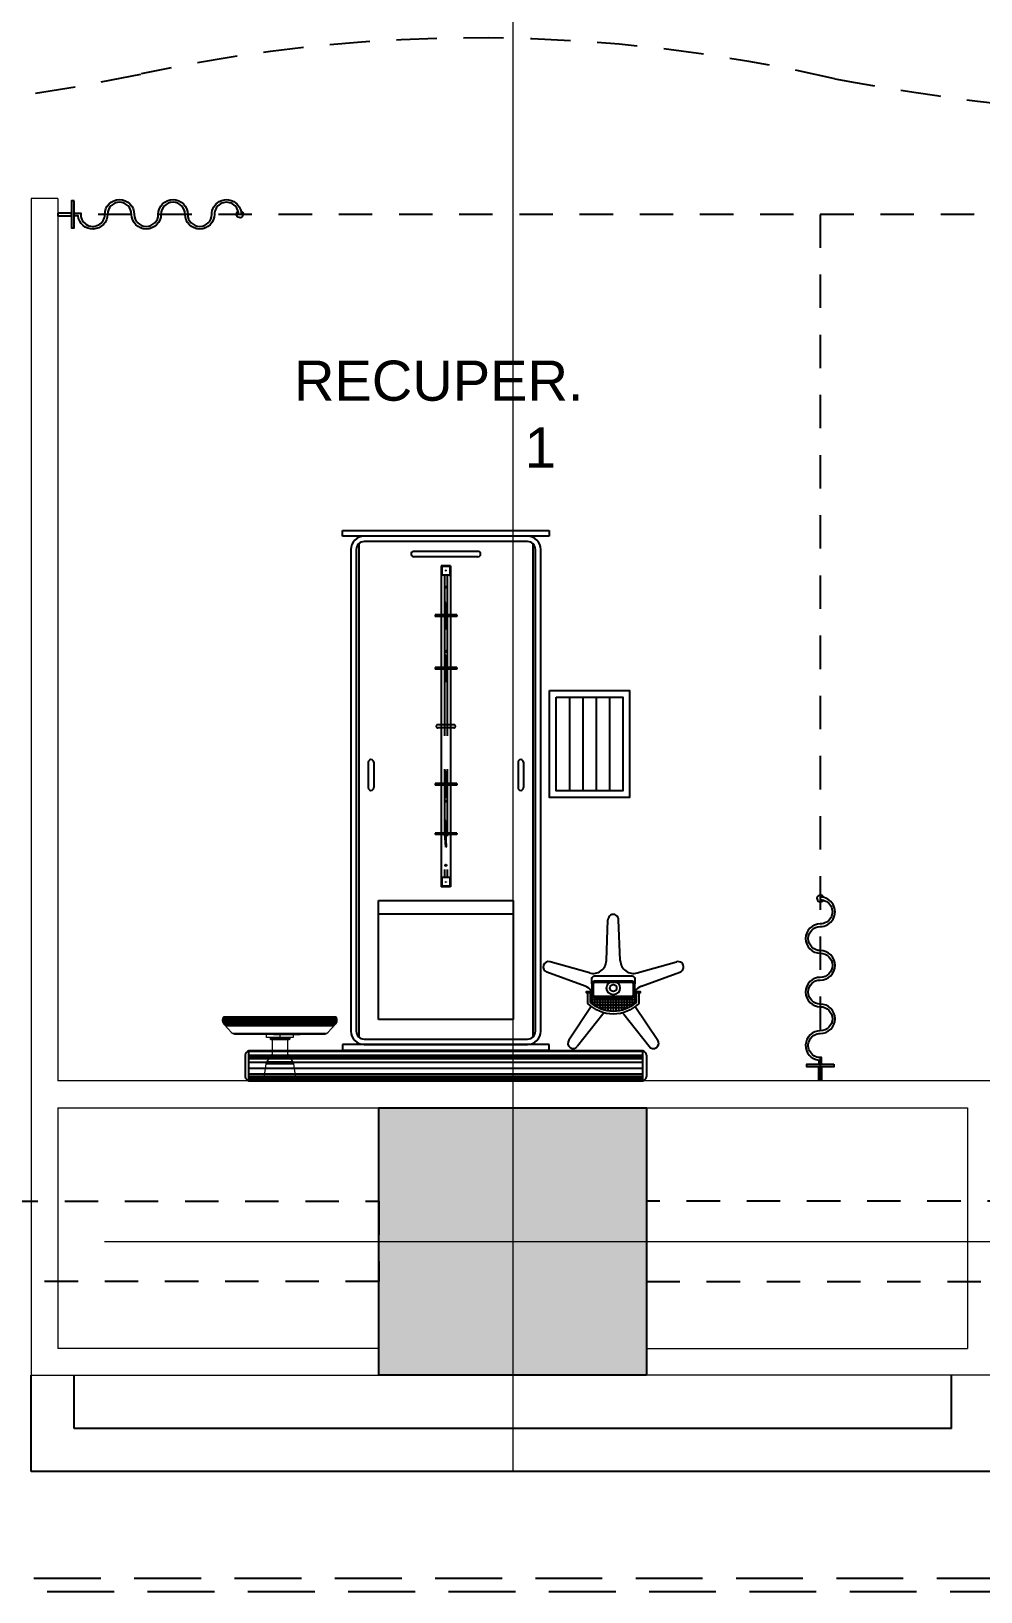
# Model space of a CAD drawing. Header units: metres. Extents: x -22 to 564, y 0 to 143.
# Drawn here: x 138.18 to 141.73, y 32.72 to 38.55 of the extents above; entities that cross this region are included whole.
import ezdxf
from ezdxf.enums import TextEntityAlignment as Align

# ---------------------------------------------------------------- set-up
doc = ezdxf.new("R2010")
doc.units = ezdxf.units.M
for name, pattern in [('EJES630', [6.3, 5.5, -0.4, 0, -0.4]), ('XREF 1N NEURO-ONCOLOGIA$0$CONJUNTO TLAHUAC$0$HIDDEN2', [0.1875, 0.125, -0.0625]), ('XREF 1N NEURO-ONCOLOGIA$0$DASHED2', [0.375, 0.25, -0.125]), ('XREF 1N NEURO-ONCOLOGIA$0$HIDDE150', [0.24, 0.15, -0.09]), ('XREF 1N NEURO-ONCOLOGIA$0$HIDDEN2', [0.1875, 0.125, -0.0625])]:
    doc.linetypes.add(name, pattern=pattern)
doc.layers.add('EJES', color=11, linetype='EJES630', lineweight=0)
doc.layers.add('XREF 1N NEURO-ONCOLOGIA$0$MUROS DE TABLAROCA', color=150, linetype='Continuous', lineweight=13)
for name, color, linetype in [('TEXTO', 7, 'Continuous'), ('XREF 1N NEURO-ONCOLOGIA$0$-CG-M-WALL', 7, 'Continuous'), ('XREF 1N NEURO-ONCOLOGIA$0$COLUMNAS', 6, 'Continuous'), ('XREF 1N NEURO-ONCOLOGIA$0$CONTRAVENTEOS', 6, 'XREF 1N NEURO-ONCOLOGIA$0$HIDDEN2'), ('XREF 1N NEURO-ONCOLOGIA$0$CORTINAS', 8, 'Continuous'), ('XREF 1N NEURO-ONCOLOGIA$0$LAMINA MULTIPERFORADA', 9, 'Continuous'), ('XREF 1N NEURO-ONCOLOGIA$0$MOB', 161, 'Continuous'), ('XREF 1N NEURO-ONCOLOGIA$0$MOBILIARIO', 161, 'Continuous'), ('XREF 1N NEURO-ONCOLOGIA$0$NOVIDESA', 11, 'Continuous'), ('XREF 1N NEURO-ONCOLOGIA$0$PLAFONES', 20, 'XREF 1N NEURO-ONCOLOGIA$0$HIDDE150'), ('XREF 1N NEURO-ONCOLOGIA$0$PROYECCIÓN', 8, 'XREF 1N NEURO-ONCOLOGIA$0$CONJUNTO TLAHUAC$0$HIDDEN2'), ('XREF 1N NEURO-ONCOLOGIA$0$TEX-MOB', 4, 'Continuous')]:
    doc.layers.add(name, color=color, linetype=linetype)
doc.styles.add('100 LOCALES 25', font='arial.ttf', dxfattribs={"height": 0.25})
doc.styles.add('XREF 1N NEURO-ONCOLOGIA$0$HANDLET', font='romans.shx')

# ---------------------------------------------------------------- blocks, each defined once
blk = doc.blocks.new('XREF 1N NEURO-ONCOLOGIA$0$C-1')
at = {"layer": 'XREF 1N NEURO-ONCOLOGIA$0$-CG-M-WALL', "true_color": 0x636466}
h = blk.add_hatch(color=251, dxfattribs=at)
h.dxf.hatch_style = 1
h.paths.add_polyline_path([(-0.5, -0.5), (-0.5, 0.5), (0.5, 0.5), (0.5, -0.5)])
blk.add_lwpolyline([(-0.5, -0.5), (-0.5, 0.5), (0.5, 0.5), (0.5, -0.5)], close=True)
blk = doc.blocks.new('XREF 1N NEURO-ONCOLOGIA$0$XR-00$0$PERS')
at = {"layer": 'XREF 1N NEURO-ONCOLOGIA$0$MOBILIARIO'}
blk.add_line((0, 0.685), (0, 0.675), dxfattribs=at)
for points in [[(0, 0.485, -1), (0, 0.575, 1.000559), (0, 0.685), (0, 0.675, -1.000559), (0, 0.585, 1), (0, 0.475)], [(0, 0.475, -1), (0, 0.385, 1), (0, 0.275)], [(0, 0.285, -1), (0, 0.375, 1), (0, 0.485)], [(0, 0.275, -1), (0, 0.185, 0.955488), (-0.005, 0.0752), (-0.005, 0.06), (0.005, 0.06), (0.005, 0.0853, -1.05728), (0, 0.175, 1), (0, 0.285)]]:
    blk.add_lwpolyline(points, format="xyb", dxfattribs=at)
for points in [[(0.05, 0.06), (0.05, 0.05), (-0.05, 0.05), (-0.05, 0.06)], [(0.005, 0), (-0.005, 0), (-0.005, 0.05), (0.005, 0.05)]]:
    blk.add_lwpolyline(points, close=True, dxfattribs=at)
blk.add_arc((0, 0.68), 0.0127, 16.65222, 329.97566, dxfattribs=at)
blk = doc.blocks.new('XREF 1N NEURO-ONCOLOGIA$0$XR-02$0$513.191.0159')
at = {"layer": 'XREF 1N NEURO-ONCOLOGIA$0$MOBILIARIO'}
for p, q in [((-0.9711, -0.7416), (-0.9711, 0.0316)), ((-0.9711, 0.0316), (-0.95, 0.0316)), ((-0.95, 0.0316), (-0.95, -0.7416)), ((0.9, 0), (-0.9, 0)), ((0.9711, 0.0316), (0.95, 0.0316)), ((0.95, 0.0316), (0.95, -0.7416)), ((0.9711, -0.7416), (0.9711, 0.0316)), ((-0.95, -0.05), (-0.95, -0.66)), ((-0.93, -0.05), (-0.93, -0.66)), ((-0.9224, -0.03), (0.9224, -0.03)), ((0.9, -0.02), (-0.9, -0.02)), ((0.93, -0.66), (0.93, -0.05)), ((0.95, -0.66), (0.95, -0.05)), ((-0.1049, -0.0652), (-0.01, -0.0652)), ((-0.1049, -0.0852), (-0.01, -0.0852)), ((0.4115, -0.1037), (0.8566, -0.1037)), ((0.4115, -0.6063), (0.4115, -0.1037)), ((0.4624, -0.1037), (0.4624, -0.6063)), ((0.8566, -0.1037), (0.8566, -0.6063)), ((-0.8934, -0.2349), (-0.8934, -0.4751)), ((-0.8734, -0.2349), (-0.8734, -0.4751)), ((-0.1049, -0.6248), (-0.01, -0.6248)), ((0.8566, -0.6063), (0.4115, -0.6063)), ((-0.9224, -0.68), (0.9224, -0.68)), ((-0.9, -0.69), (0.9, -0.69)), ((-0.1049, -0.6448), (-0.01, -0.6448)), ((-0.95, -0.7416), (-0.9711, -0.7416)), ((-0.9, -0.71), (0.9, -0.71)), ((0.95, -0.7416), (0.9711, -0.7416))]:
    blk.add_line(p, q, dxfattribs=at)
for centre, radius, start, end in [((-0.9, -0.05), 0.05, 90, 180), ((0.9, -0.05), 0.05, 0, 90), ((-0.9, -0.05), 0.03, 90, 180), ((0.9, -0.05), 0.03, 360, 90), ((-0.1049, -0.0752), 0.01, 90, 270), ((-0.01, -0.0752), 0.01, 270, 90), ((-0.8834, -0.2349), 0.01, 0, 180), ((-0.8834, -0.4751), 0.01, 180, 0), ((-0.1049, -0.6348), 0.01, 90, 270), ((-0.01, -0.6348), 0.01, 270, 90), ((-0.9, -0.66), 0.05, 180, 270), ((-0.9, -0.66), 0.03, 180, 270), ((0.9, -0.66), 0.05, 270, 0), ((0.9, -0.66), 0.03, 270, 0)]:
    blk.add_arc(centre, radius, start, end, dxfattribs=at)
blk = doc.blocks.new('XREF 1N NEURO-ONCOLOGIA$0$CONSOLA 150')
for p, q in [((0.7364, 0), (-0.7364, 0)), ((-0.7364, 0), (-0.7364, -0.1131)), ((0.7364, 0), (0.7364, -0.1131)), ((-0.75, -0.0967), (-0.75, -0.0164)), ((0.7364, -0.0078), (-0.7364, -0.0078)), ((0.7364, -0.0121), (-0.7364, -0.0121)), ((0.75, -0.0967), (0.75, -0.0164)), ((0.7364, -0.0967), (-0.7364, -0.0967)), ((0.7364, -0.1114), (-0.7364, -0.1114)), ((-0.7364, -0.1131), (0.7364, -0.1131))]:
    blk.add_line(p, q)
at = {"color": 250}
blk.add_line((0.7364, -0.0128), (-0.7364, -0.0128), dxfattribs=at)
at = {"color": 251}
for p, q in [((0.7364, -0.0141), (-0.7364, -0.0141)), ((0.7364, -0.0184), (-0.7364, -0.0184)), ((0.7364, -0.0265), (-0.7364, -0.0265)), ((0.7364, -0.0475), (-0.7364, -0.0475)), ((0.7364, -0.0701), (-0.7364, -0.0701)), ((0.7364, -0.0836), (-0.7364, -0.0836)), ((0.7364, -0.0913), (-0.7364, -0.0913)), ((0.7364, -0.0944), (-0.7364, -0.0944)), ((0.7364, -0.096), (-0.7364, -0.096))]:
    blk.add_line(p, q, dxfattribs=at)
for centre, start, end in [((-0.7295, -0.0196), 109.53298, 171.24768), ((0.7295, -0.0196), 8.75232, 70.46702), ((-0.7295, -0.0935), 188.75232, 250.46702), ((0.7295, -0.0935), 289.53298, 351.24768)]:
    blk.add_arc(centre, 0.0207, start, end)
blk = doc.blocks.new('XREF 1N NEURO-ONCOLOGIA$0$A$C4ea28420')
for p, q in [((-0.1273, 0.1342), (-0.2111, 0.2597)), ((-0.0843, 0.1634), (-0.1788, 0.2832)), ((-0.0058, 0.1634), (0.0886, 0.2832)), ((0.0371, 0.1342), (0.121, 0.2597)), ((-0.1301, 0.1195), (0.0399, 0.1195)), ((-0.1251, 0.0902), (-0.1251, 0.1239)), ((-0.1177, 0.1295), (0.0276, 0.1295)), ((-0.1151, 0.1002), (-0.1151, 0.1313)), ((-0.1051, 0.1002), (-0.1051, 0.1374)), ((-0.101, 0.1395), (0.0109, 0.1395)), ((-0.0951, 0.1002), (-0.0951, 0.1423)), ((-0.0851, 0.1002), (-0.0851, 0.1461)), ((-0.0751, 0.1002), (-0.0751, 0.149)), ((-0.0651, 0.1002), (-0.0651, 0.1511)), ((-0.0551, 0.1002), (-0.0551, 0.1523)), ((-0.0451, 0.1002), (-0.0451, 0.1527)), ((-0.0351, 0.1002), (-0.0351, 0.1523)), ((-0.0251, 0.1002), (-0.0251, 0.1511)), ((-0.0151, 0.1002), (-0.0151, 0.149)), ((-0.0051, 0.1002), (-0.0051, 0.1461)), ((0.0049, 0.1002), (0.0049, 0.1423)), ((0.0149, 0.1002), (0.0149, 0.1374)), ((0.0249, 0.1002), (0.0249, 0.1313)), ((0.0349, 0.0902), (0.0349, 0.1239)), ((-0.1401, 0.0827), (-0.1451, 0.0827)), ((-0.1301, 0.1095), (0.0399, 0.1095)), ((-0.1301, 0.0995), (-0.1187, 0.0995)), ((0.0286, 0.0995), (0.0399, 0.0995)), ((-0.1506, 0.0582), (-0.2938, 0.0054)), ((-0.1346, 0.0088), (-0.2814, -0.0326)), ((0.0444, 0.0088), (0.1913, -0.0326)), ((0.0605, 0.0582), (0.2036, 0.0054)), ((-0.071, -0.0374), (-0.0651, -0.1898)), ((-0.0191, -0.0374), (-0.0251, -0.1898))]:
    blk.add_line(p, q)
for points in [[(-0.1401, 0.0827), (-0.1401, 0.1227, -0.421053), (0.0499, 0.1227), (0.0499, 0.0827)], [(-0.1301, 0.0827), (-0.1301, 0.1195, -0.390365), (0.0399, 0.1195), (0.0399, 0.0827)], [(0.0349, 0.0502), (0.0349, 0.0302, -0.414214), (0.0249, 0.0202), (-0.1151, 0.0202, -0.414214), (-0.1251, 0.0302), (-0.1251, 0.0502)]]:
    blk.add_lwpolyline(points, format="xyb")
for points in [[(-0.1251, 0.0777), (-0.1451, 0.0777), (-0.1451, 0.0827), (-0.1251, 0.0827)], [(0.0349, 0.0827), (0.0549, 0.0827), (0.0549, 0.0777), (0.0349, 0.0777)]]:
    blk.add_lwpolyline(points)
for points in [[(0.0249, 0.1002), (-0.1151, 0.1002, 0.414214), (-0.1251, 0.0902), (-0.1251, 0.0502, 0.414214), (-0.1151, 0.0402), (0.0249, 0.0402, 0.414214), (0.0349, 0.0502), (0.0349, 0.0902, 0.414214)], [(0.0249, 0.0952), (-0.1151, 0.0952, 0.414214), (-0.1201, 0.0902), (-0.1201, 0.0502, 0.414214), (-0.1151, 0.0452), (0.0249, 0.0452, 0.414214), (0.0299, 0.0502), (0.0299, 0.0902, 0.414214)]]:
    blk.add_lwpolyline(points, format="xyb", close=True)
for radius in [0.025, 0.0125]:
    blk.add_circle((-0.0451, 0.0652), radius)
for centre, radius, start, end in [((-0.195, 0.2715), 0.02, 36, 216), ((0.1048, 0.2715), 0.02, 324, 144), ((-0.0451, 0.1944), 0.05, 218.24574, 226.45386), ((-0.0451, 0.1944), 0.05, 313.54614, 321.75426), ((-0.1679, 0.1051), 0.05, 290.24574, 326.73751), ((0.0778, 0.1051), 0.05, 213.26249, 249.75426), ((-0.2876, -0.0136), 0.02, 108, 288), ((-0.121, -0.0393), 0.05, 2.24574, 105.75426), ((0.0309, -0.0393), 0.05, 74.24574, 177.75426), ((0.1974, -0.0136), 0.02, 252, 72), ((-0.0451, -0.1898), 0.02, 180, 0)]:
    blk.add_arc(centre, radius, start, end)
blk = doc.blocks.new('XREF 1N NEURO-ONCOLOGIA$0$31230244')
for p, q in [((0.025, -0.075), (0.375, -0.075)), ((0.025, -0.125), (0.375, -0.125)), ((0.025, -0.175), (0.375, -0.175)), ((0.025, -0.225), (0.375, -0.225))]:
    blk.add_line(p, q)
for points in [[(0, -0.3), (0, 0), (0.4, 0), (0.4, -0.3)], [(0.025, -0.275), (0.025, -0.025), (0.375, -0.025), (0.375, -0.275)]]:
    blk.add_lwpolyline(points, close=True)
blk = doc.blocks.new('XREF 1N NEURO-ONCOLOGIA$0$A$Cf520a948')
at = {"layer": 'XREF 1N NEURO-ONCOLOGIA$0$MOBILIARIO', "rotation": 179.9999999911152}
blk.add_blockref('XREF 1N NEURO-ONCOLOGIA$0$31230244', (0.2, -0.275), dxfattribs=at)
blk = doc.blocks.new('XREF 1N NEURO-ONCOLOGIA$0$A$C5688a87d')
at = {"lineweight": 13}
for points in [[(-0.2298, -0.2157), (-0.2308, -0.2146), (-0.234, -0.2146), (-0.2351, -0.2136), (-0.2382, -0.2136), (-0.2382, -0.2125), (-0.2393, -0.2125), (-0.2393, 0.2086), (-0.2372, 0.2086), (-0.2372, 0.2097), (-0.2351, 0.2097), (-0.234, 0.2108), (-0.2298, 0.2108), (-0.2203, 0.2108), (-0.2192, 0.2097), (-0.2171, 0.2097), (-0.216, 0.2086), (-0.215, 0.2086), (-0.2139, 0.2076), (-0.2128, 0.2076), (-0.2128, 0.2065), (-0.2118, 0.2065), (-0.2107, 0.2055), (-0.1811, 0.178), (-0.18, 0.178), (-0.18, 0.1769), (-0.179, 0.1769), (-0.179, 0.1758), (-0.1779, 0.1758), (-0.1779, 0.1748), (-0.1769, 0.1737), (-0.1769, 0.1727), (-0.1758, 0.1727), (-0.1758, 0.1706), (-0.1748, 0.1706), (-0.1748, 0.1674), (-0.1737, 0.1663), (-0.1737, -0.1702), (-0.1748, -0.1712), (-0.1748, -0.1744), (-0.1758, -0.1744), (-0.1758, -0.1765), (-0.1769, -0.1765), (-0.1769, -0.1776), (-0.1779, -0.1787), (-0.1779, -0.1797), (-0.179, -0.1797), (-0.179, -0.1808), (-0.18, -0.1808), (-0.18, -0.1818), (-0.1811, -0.1818), (-0.2107, -0.2093), (-0.2118, -0.2104), (-0.2128, -0.2104), (-0.2128, -0.2115), (-0.2139, -0.2115), (-0.215, -0.2125), (-0.216, -0.2125), (-0.2171, -0.2136), (-0.2181, -0.2136), (-0.2192, -0.2146), (-0.2224, -0.2146), (-0.2234, -0.2157)], [(-0.1631, -0.0369), (-0.1631, 0.0351), (-0.1557, 0.0351), (-0.1557, 0.034), (-0.1546, 0.034), (-0.1546, 0.033), (-0.1536, 0.033), (-0.1536, -0.0347), (-0.1546, -0.0358), (-0.1546, -0.0369)]]:
    blk.add_lwpolyline(points, close=True, dxfattribs=at)
at = {"lineweight": 0}
for points in [[(-0.2393, -0.2125), (-0.2393, 0.2086)], [(-0.2382, -0.2125), (-0.2382, 0.2086)], [(-0.2372, -0.2136), (-0.2372, 0.2097)], [(-0.2372, -0.2136), (-0.2372, 0.2097)], [(-0.2361, -0.2136), (-0.2361, 0.2097)], [(-0.2361, -0.2136), (-0.2361, 0.2097)], [(-0.2351, -0.2136), (-0.2351, 0.2097)], [(-0.234, -0.2146), (-0.234, 0.2108)], [(-0.234, -0.2146), (-0.234, 0.2108)], [(-0.233, -0.2146), (-0.233, 0.2108)], [(-0.233, -0.2146), (-0.233, 0.2108)], [(-0.2319, -0.2146), (-0.2319, 0.2108)], [(-0.2319, -0.2146), (-0.2319, 0.2108)], [(-0.2308, -0.2146), (-0.2308, 0.2108)], [(-0.2308, -0.2146), (-0.2308, 0.2108)], [(-0.2287, -0.2157), (-0.2287, 0.2108)], [(-0.2255, -0.2157), (-0.2255, 0.2108)], [(-0.2245, -0.2157), (-0.2245, 0.2108)], [(-0.2234, -0.2157), (-0.2234, 0.2108)], [(-0.2213, -0.2146), (-0.2213, 0.2108)], [(-0.2213, -0.2146), (-0.2213, 0.2108)], [(-0.2203, -0.2146), (-0.2203, 0.2108)], [(-0.2181, -0.2136), (-0.2181, 0.2097)], [(-0.2171, -0.2136), (-0.2171, 0.2097)], [(-0.215, -0.2125), (-0.215, 0.2086)], [(-0.2107, -0.2093), (-0.2107, 0.2055)], [(-0.1769, -0.1776), (-0.1769, 0.1737)], [(-0.1578, -0.0369), (-0.1578, 0.0351)], [(-0.1568, -0.0369), (-0.1568, 0.0351)], [(-0.1568, -0.0369), (-0.1568, 0.0351)], [(-0.1546, -0.0358), (-0.1546, 0.033)], [(-0.0721, -0.0496), (-0.0721, 0.0467)], [(-0.07, -0.0506), (-0.07, 0.0478)], [(-0.0689, -0.0517), (-0.0689, 0.0489)], [(-0.0689, -0.0517), (-0.0689, 0.0489)], [(-0.0679, -0.0517), (-0.0679, 0.0489)], [(-0.0636, -0.0527), (-0.0636, 0.0499)]]:
    blk.add_lwpolyline(points, close=True, dxfattribs=at)
at = {"lineweight": 13}
for points in [[(-0.2298, -0.2157), (-0.2298, 0.2108)], [(-0.2054, 0.2012), (-0.2054, -0.203)], [(-0.1737, -0.0252), (-0.1737, 0.0743)], [(-0.1737, 0.0478), (-0.1631, 0.0478), (-0.1631, -0.0517), (-0.1737, -0.0517)], [(-0.1536, 0.0266), (-0.0943, 0.0266), (-0.0943, -0.0294), (-0.1536, -0.0294)], [(-0.1007, 0.0266), (-0.0732, 0.0457), (-0.0721, 0.0467), (-0.071, 0.0467), (-0.0689, 0.0489), (-0.0658, 0.0489), (-0.0658, 0.0499), (-0.0636, 0.0499), (-0.0118, 0.0573)], [(-0.1737, -0.0019), (-0.1631, -0.0019)], [(-0.0118, -0.0601), (-0.0636, -0.0527), (-0.0658, -0.0527), (-0.0668, -0.0517), (-0.0689, -0.0517), (-0.07, -0.0506), (-0.071, -0.0506), (-0.0721, -0.0496), (-0.0732, -0.0496), (-0.1007, -0.0294)]]:
    blk.add_lwpolyline(points, dxfattribs=at)
blk.add_arc((-0.1614, 0), 0.1614, 338.58216, 21.41784, dxfattribs=at)
blk = doc.blocks.new('XREF 1N NEURO-ONCOLOGIA')
at = {"layer": 'XREF 1N NEURO-ONCOLOGIA$0$CONTRAVENTEOS', "color": 3, "elevation": 0}
for points in [[(0.7239, 9.9376), (0.7239, 4.9376), (0.4239, 4.9376), (0.4239, 9.9376)], [(0.7239, -1.0624), (0.7239, 3.9376), (0.4239, 3.9376), (0.4239, -1.0624)]]:
    blk.add_lwpolyline(points, close=True, dxfattribs=at)
at = {"layer": 'XREF 1N NEURO-ONCOLOGIA$0$LAMINA MULTIPERFORADA', "linetype": 'XREF 1N NEURO-ONCOLOGIA$0$DASHED2'}
for points in [[(17.0364, 51.2076), (17.0364, 26.858), (22.334, 26.8578), (22.334, -3.0724), (-0.7361, -3.0724), (-0.7361, 52.1676), (10.057, 52.1676)], [(16.9864, 51.2076), (16.9864, 26.808), (22.284, 26.8078), (22.284, -3.0224), (-0.6861, -3.0224), (-0.6861, 52.1176), (10.057, 52.1176)]]:
    blk.add_lwpolyline(points, dxfattribs=at)
at = {"layer": 'XREF 1N NEURO-ONCOLOGIA$0$MOB', "linetype": 'XREF 1N NEURO-ONCOLOGIA$0$DASHED2'}
for p, q in [((2.0952, 4.6905, 0), (2.0952, 4.7281, 0)), ((2.101, 4.7281, 0), (2.0952, 4.7281, 0)), ((2.101, 4.6909, 0), (2.101, 4.7281, 0)), ((2.2857, 4.7281, 0), (2.2799, 4.7281, 0)), ((2.2799, 4.6905, 0), (2.2799, 4.7281, 0)), ((2.2857, 4.6909, 0), (2.2857, 4.7281, 0)), ((2.72, 4.7281, 0), (2.7142, 4.7281, 0)), ((2.72, 4.6909, 0), (2.72, 4.7281, 0)), ((2.9105, 4.6905, 0), (2.9105, 4.7281, 0)), ((2.9163, 4.7281, 0), (2.9105, 4.7281, 0)), ((2.9163, 4.6909, 0), (2.9163, 4.7281, 0)), ((1.9001, 4.6701, 0), (1.9001, 4.7051, 0)), ((2.0952, 4.6844, 0), (2.1476, 4.6876, 0)), ((2.0952, 4.6471, 0), (2.0952, 4.6844, 0)), ((2.101, 4.6471, 0), (2.101, 4.6847, 0)), ((2.1476, 4.6876, 0), (2.1474, 4.6905, 0)), ((2.2799, 4.6471, 0), (2.2799, 4.6844, 0)), ((2.2857, 4.6471, 0), (2.2857, 4.6847, 0)), ((2.4943, 4.6573, 0), (2.4943, 4.7179, 0)), ((2.5059, 4.6573, 0), (2.5059, 4.7179, 0)), ((2.7142, 4.6471, 0), (2.7142, 4.6844, 0)), ((2.9105, 4.7051, 0), (2.72, 4.7051, 0)), ((2.72, 4.6471, 0), (2.72, 4.6847, 0)), ((2.9105, 4.6701, 0), (2.72, 4.6701, 0)), ((2.9105, 4.6471, 0), (2.9105, 4.6844, 0)), ((3.1001, 4.7051, 0), (2.9163, 4.7051, 0)), ((2.9163, 4.6471, 0), (2.9163, 4.6847, 0)), ((3.1001, 4.6701, 0), (2.9163, 4.6701, 0)), ((3.1001, 4.6701, 0), (3.1001, 4.7051, 0)), ((2.101, 4.6471, 0), (2.0952, 4.6471, 0)), ((2.2857, 4.6471, 0), (2.2799, 4.6471, 0)), ((2.72, 4.6471, 0), (2.7142, 4.6471, 0)), ((2.9163, 4.6471, 0), (2.9105, 4.6471, 0))]:
    blk.add_line(p, q, dxfattribs=at)
at = {"layer": 'XREF 1N NEURO-ONCOLOGIA$0$MOB', "linetype": 'Continuous'}
for p, q in [((2.7142, 4.6905, 0), (2.7142, 4.7281, 0)), ((2.7142, 4.7051, 0), (1.9001, 4.7051, 0)), ((2.7142, 4.6701, 0), (1.9001, 4.6701, 0)), ((2.0486, 4.6876, 0), (2.101, 4.6909, 0)), ((2.0488, 4.6848, 0), (2.0486, 4.6876, 0)), ((2.1476, 4.6876, 0), (2.0486, 4.6876, 0)), ((2.0488, 4.6848, 0), (2.1012, 4.688, 0)), ((2.095, 4.6873, 0), (2.1474, 4.6905, 0)), ((2.2333, 4.6876, 0), (2.2857, 4.6909, 0)), ((2.2334, 4.6848, 0), (2.2333, 4.6876, 0)), ((2.3323, 4.6876, 0), (2.2333, 4.6876, 0)), ((2.2334, 4.6848, 0), (2.2858, 4.688, 0)), ((2.2797, 4.6873, 0), (2.3321, 4.6905, 0)), ((2.2799, 4.6844, 0), (2.3323, 4.6876, 0)), ((2.3323, 4.6876, 0), (2.3321, 4.6905, 0)), ((2.6676, 4.6876, 0), (2.72, 4.6909, 0)), ((2.6678, 4.6848, 0), (2.6676, 4.6876, 0)), ((2.7666, 4.6876, 0), (2.6676, 4.6876, 0)), ((2.6678, 4.6848, 0), (2.7202, 4.688, 0)), ((2.714, 4.6873, 0), (2.7664, 4.6905, 0)), ((2.7142, 4.6844, 0), (2.7666, 4.6876, 0)), ((2.7666, 4.6876, 0), (2.7664, 4.6905, 0)), ((2.8639, 4.6876, 0), (2.9163, 4.6909, 0)), ((2.8641, 4.6848, 0), (2.8639, 4.6876, 0)), ((2.9629, 4.6876, 0), (2.8639, 4.6876, 0)), ((2.8641, 4.6848, 0), (2.9165, 4.688, 0)), ((2.9103, 4.6873, 0), (2.9627, 4.6905, 0)), ((2.9105, 4.6844, 0), (2.9629, 4.6876, 0)), ((2.9629, 4.6876, 0), (2.9627, 4.6905, 0))]:
    blk.add_line(p, q, dxfattribs=at)
at = {"layer": 'XREF 1N NEURO-ONCOLOGIA$0$MOB', "linetype": 'XREF 1N NEURO-ONCOLOGIA$0$DASHED2'}
for centre, start, end in [((2.5001, 4.7179, 0), 0, 180), ((2.5001, 4.6573, 0), 180, 0)]:
    blk.add_arc(centre, 0.0058, start, end, dxfattribs=at)
at = {"layer": 'XREF 1N NEURO-ONCOLOGIA$0$MUROS DE TABLAROCA'}
for p, q in [((4.4739, 6.2376), (0.0739, 6.2376)), ((4.4739, 6.1376), (4.4739, 6.2376)), ((1.0739, 6.1376), (0.1739, 6.1376)), ((4.4739, 6.1376), (1.1739, 6.1376))]:
    blk.add_line(p, q, dxfattribs=at)
for points in [[(0.0739, 6.2376), (0.0739, 6.2376), (0.0739, 4.9376), (0.1739, 4.9376), (0.1739, 6.1376)], [(1.0739, 6.1376), (1.0739, 2.7376), (0.1739, 2.7376)], [(0.1739, 2.6376), (1.1739, 2.6376), (1.1739, 6.1376)], [(0.1739, 2.6376), (0.0739, 2.6376), (0.0739, 3.9376), (0.1739, 3.9376), (0.1739, 2.7376)]]:
    blk.add_lwpolyline(points, dxfattribs=at)
at = {"layer": 'XREF 1N NEURO-ONCOLOGIA$0$NOVIDESA'}
for p, q in [((-0.2861, 6.2376), (0.0739, 6.2376)), ((-0.1261, 6.0776), (0.0739, 6.0776)), ((-0.1261, 2.7976), (0.0739, 2.7976))]:
    blk.add_line(p, q, dxfattribs=at)
for points in [[(-0.2861, 2.6376), (-0.2861, 6.2376)], [(-0.1261, 2.7976), (-0.1261, 6.0776)]]:
    blk.add_lwpolyline(points, dxfattribs=at)
at = {"layer": 'XREF 1N NEURO-ONCOLOGIA$0$PLAFONES'}
blk.add_lwpolyline([(7.1239, 14.75, 0.714792), (7.0739, 13.1423), (7.0739, 11.7329, 0.312101), (6.5239, 10.9376), (6.5239, 10.4876, -0.414214), (6.3739, 10.3376, 0.414214), (6.0739, 10.0376, -0.039711), (5.8371, 4.0598, 0.050722), (5.9324, 2.0383, -0.130787), (5.9074, -0.3134, -0.886008), (5.0147, -0.2774), (4.7739, 2.0085, -0.031292), (4.9209, 3.2332, 0.110807), (4.9393, 5.8265, -0.123995), (5.087, 9.6864)], format="xyb", dxfattribs=at)
at = {"layer": 'XREF 1N NEURO-ONCOLOGIA$0$PROYECCIÓN'}
for p, q in [((4.4142, 0.2376), (4.4142, 5.9876)), ((4.4142, 3.2876), (1.1764, 3.2876))]:
    blk.add_line(p, q, dxfattribs=at)
at = {"layer": 'XREF 1N NEURO-ONCOLOGIA$0$PROYECCIÓN', "linetype": 'XREF 1N NEURO-ONCOLOGIA$0$DASHED2'}
for p, q in [((1.9026, 4.6751), (1.9026, 4.7001)), ((1.9325, 4.7026), (1.9051, 4.7026)), ((1.9325, 4.6726), (1.9051, 4.6726)), ((1.935, 4.6751), (1.935, 4.7001)), ((2.7142, 4.6931), (1.935, 4.6931)), ((2.7142, 4.6821), (1.935, 4.6821)), ((2.9105, 4.6931), (2.72, 4.6931)), ((2.9105, 4.6821), (2.72, 4.6821)), ((3.0652, 4.6931), (2.9163, 4.6931)), ((3.0652, 4.6821), (2.9163, 4.6821)), ((3.0652, 4.6751), (3.0652, 4.7001)), ((3.0951, 4.7026), (3.0677, 4.7026)), ((3.0951, 4.6726), (3.0677, 4.6726)), ((3.0976, 4.6751), (3.0976, 4.7001))]:
    blk.add_line(p, q, dxfattribs=at)
for centre, radius in [((1.9181, 4.6876, 0), 0.000769), ((1.9801, 4.6876, 0), 0.003), ((2.2201, 4.6876, 0), 0.003), ((2.7801, 4.6876, 0), 0.003), ((3.0201, 4.6876, 0), 0.003), ((3.0825, 4.6876, 0), 0.000769)]:
    blk.add_circle(centre, radius, dxfattribs=at)
for centre, start, end in [((1.9051, 4.7001, 0), 90, 180), ((1.9051, 4.6751, 0), 180, 270), ((1.9325, 4.7001, 0), 0, 90), ((1.9325, 4.6751, 0), 270, 0), ((3.0677, 4.7001, 0), 90, 180), ((3.0677, 4.6751, 0), 180, 270), ((3.0951, 4.7001, 0), 0, 90), ((3.0951, 4.6751, 0), 270, 0)]:
    blk.add_arc(centre, 0.0025, start, end, dxfattribs=at)
at = {"layer": 'XREF 1N NEURO-ONCOLOGIA$0$COLUMNAS'}
blk.add_blockref('XREF 1N NEURO-ONCOLOGIA$0$C-1', (0.5739, 4.4376, 0), dxfattribs=at)
at = {"layer": 'XREF 1N NEURO-ONCOLOGIA$0$CORTINAS', "linetype": 'XREF 1N NEURO-ONCOLOGIA$0$DASHED2', "xscale": -1, "rotation": 180}
blk.add_blockref('XREF 1N NEURO-ONCOLOGIA$0$XR-00$0$PERS', (4.4142, 6.1376, 0), dxfattribs=at)
at = {"layer": 'XREF 1N NEURO-ONCOLOGIA$0$CORTINAS', "linetype": 'XREF 1N NEURO-ONCOLOGIA$0$DASHED2', "rotation": 270}
blk.add_blockref('XREF 1N NEURO-ONCOLOGIA$0$XR-00$0$PERS', (1.1764, 3.2876, 0), dxfattribs=at)
at = {"layer": 'XREF 1N NEURO-ONCOLOGIA$0$MOBILIARIO'}
for name, p, rotation in [('XREF 1N NEURO-ONCOLOGIA$0$A$C5688a87d', (1.1739, 5.3065, 0), 180), ('XREF 1N NEURO-ONCOLOGIA$0$CONSOLA 150', (1.1739, 4.6876, 0), 89.99999999999999), ('XREF 1N NEURO-ONCOLOGIA$0$XR-02$0$513.191.0159', (2.2606, 4.3326, 0), 180), ('XREF 1N NEURO-ONCOLOGIA$0$A$C4ea28420', (1.5867, 4.1066, 0), 89.99999999999997)]:
    blk.add_blockref(name, p, dxfattribs=dict(at, rotation=rotation))
blk.add_blockref('XREF 1N NEURO-ONCOLOGIA$0$A$Cf520a948', (2.4336, 4.2756, 0), dxfattribs=at)
at = {"layer": 'XREF 1N NEURO-ONCOLOGIA$0$TEX-MOB', "style": 'XREF 1N NEURO-ONCOLOGIA$0$HANDLET'}
for p in [(1.7, 4.5847, 0), (1.7073, 2.0138, 0)]:
    blk.add_attdef('234', text='', height=0.075, rotation=180, dxfattribs=at).set_placement(p, align=Align.MIDDLE_CENTER)

msp = doc.modelspace()

# ---------------------------------------------------------------- block references
at = {"rotation": 90}
msp.add_blockref('XREF 1N NEURO-ONCOLOGIA', (144.4169, 33.4511), dxfattribs=at)

# ---------------------------------------------------------------- next in the draw order: linework, layer by layer
at = {"layer": 'EJES'}
for p, q in [((139.9807, 33.1679), (139.9794, 58.55)), ((80.8529, 34.025), (145.8292, 34.025))]:
    msp.add_line(p, q, dxfattribs=at)

# ---------------------------------------------------------------- next in the draw order: texts
at = {"layer": 'TEXTO', "color": 0, "insert": (139.1616, 36.9184, 0), "char_height": 0.15, "width": 1.841851, "attachment_point": 7, "style": '100 LOCALES 25'}
msp.add_mtext('RECUPER.\\P\\pxqc;1', dxfattribs=at)

doc.saveas('drawing.dxf')
